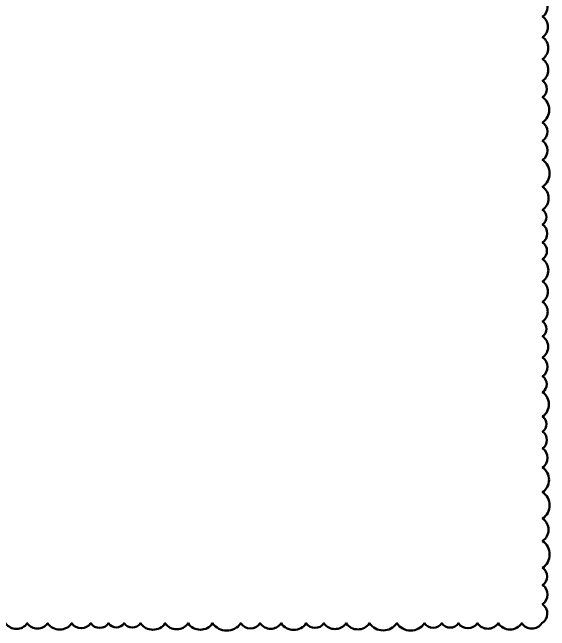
# Model space of a CAD drawing. Header units: inches. Extents: x 2025 to 34930, y -6955 to 4650.
# Drawn here: x 9546.8 to 9850.6, y -3317.3 to -2967.5 of the extents above; entities that cross this region are included whole.
import ezdxf

# ---------------------------------------------------------------- set-up
doc = ezdxf.new("R2010")
doc.units = ezdxf.units.IN
doc.header["$MEASUREMENT"] = 0
doc.layers.add('REV.01', color=1, linetype='Continuous', lineweight=50)

msp = doc.modelspace()

# ---------------------------------------------------------------- linework, layer by layer
at = {"layer": 'REV.01'}
msp.add_lwpolyline([(9543, -3313.16, 0.520567), (9555.22, -3313.16, 0.520567), (9566.73, -3313.16, 0.520567), (9580.39, -3313.16, 0.520567), (9591.13, -3313.16, 0.520567), (9601.22, -3313.16, 0.520567), (9609.97, -3313.16, 0.520567), (9619.3, -3313.16, 0.520567), (9633.22, -3313.16, 0.520567), (9646.18, -3313.16, 0.520567), (9660.05, -3313.16, 0.520567), (9675.96, -3313.16, 0.520567), (9686.9, -3313.16, 0.520567), (9698.8, -3313.16, 0.520567), (9712.98, -3313.16, 0.520567), (9722.97, -3313.16, 0.520567), (9735.48, -3313.16, 0.520567), (9748.73, -3313.16, 0.520567), (9764.21, -3313.16, 0.520567), (9779.87, -3313.16, 0.520567), (9789.67, -3313.16, 0.520567), (9799.06, -3313.16, 0.520567), (9809.78, -3313.16, 0.520567), (9821.55, -3313.16, 0.520567), (9834.85, -3313.16, 0.520567), (9846.21, -3313.16, 0.520567), (9846.65, -3302.29, 0.520567), (9846.65, -3291.53, 0.520567), (9846.65, -3281.82, 0.520567), (9846.65, -3266.6, 0.520567), (9846.65, -3253.9, 0.520567), (9846.65, -3238.96, 0.520567), (9846.65, -3225.03, 0.520567), (9846.65, -3214.18, 0.520567), (9846.65, -3204.75, 0.520567), (9846.65, -3196.2, 0.520567), (9846.65, -3182.42, 0.520567), (9846.65, -3173.43, 0.520567), (9846.65, -3162.8, 0.520567), (9846.65, -3150.77, 0.520567), (9846.65, -3142.4, 0.520567), (9846.65, -3131.3, 0.520567), (9846.65, -3119.73, 0.520567), (9846.65, -3107.19, 0.520567), (9846.65, -3097.71, 0.520567), (9846.65, -3087.52, 0.520567), (9846.65, -3079.27, 0.520567), (9846.65, -3066.24, 0.520567), (9846.65, -3051.01, 0.520567), (9846.65, -3040.24, 0.520567), (9846.65, -3029.79, 0.520567), (9846.65, -3015.55, 0.520567), (9846.65, -3006.27, 0.520567), (9846.65, -2993.94, 0.520567), (9846.65, -2981.58, 0.520567), (9846.65, -2969.91, 0.520567), (9846.65, -2959.12, 0.520567)], format="xyb", dxfattribs=at)

doc.saveas('drawing.dxf')
